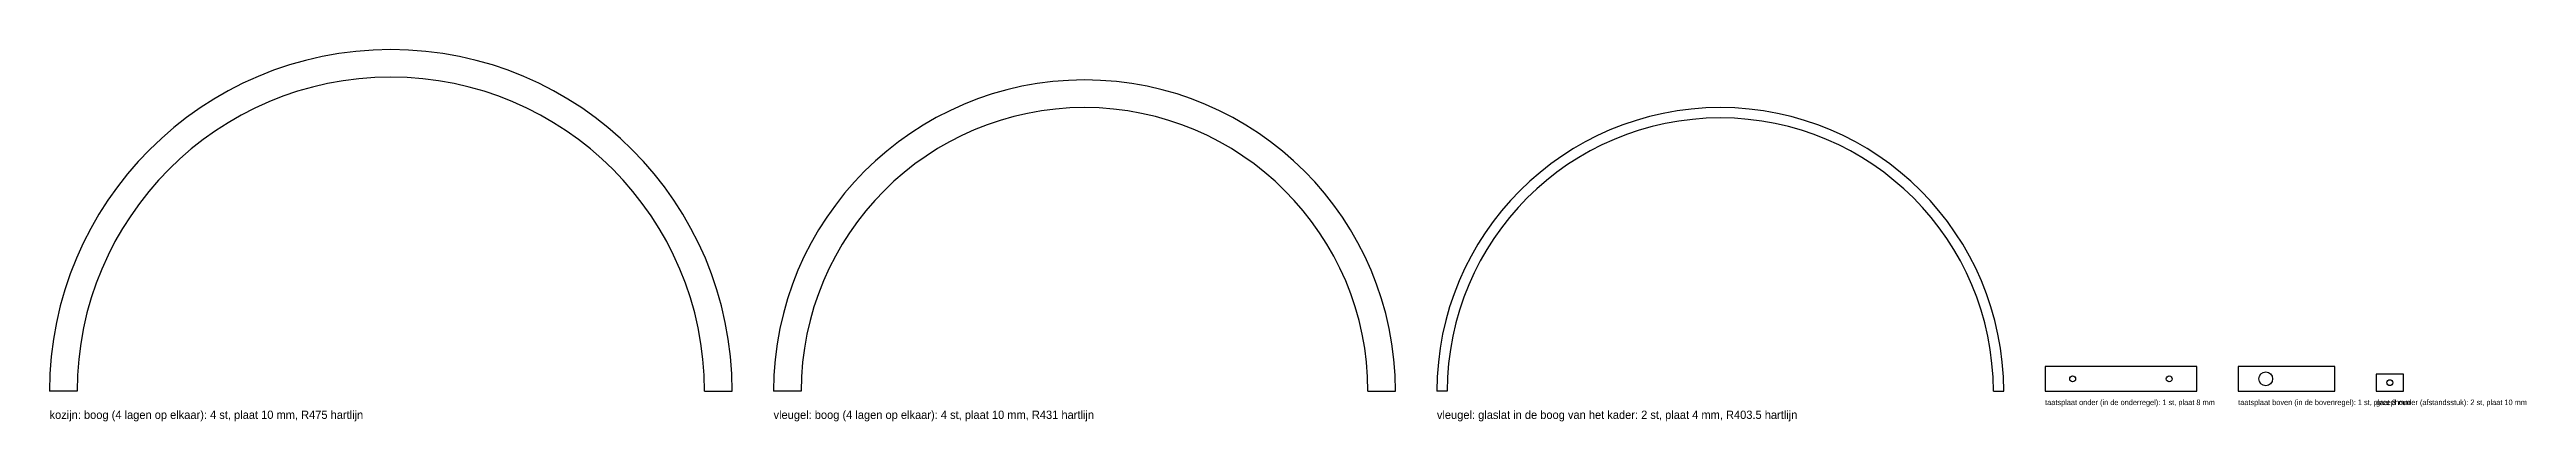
# Model space of a CAD drawing. Header units: millimetres. Extents: x 0 to 3592, y -44 to 495.
import ezdxf

# ---------------------------------------------------------------- set-up
doc = ezdxf.new("R2010")
doc.units = ezdxf.units.MM

msp = doc.modelspace()

# ---------------------------------------------------------------- linework, layer by layer
at = {"layer": 'GATEN'}
for centre, radius in [((2934, 18), 4.25), ((3074, 18), 4.25), ((3214, 18), 10), ((3394, 12.5), 4.25)]:
    msp.add_circle(centre, radius, dxfattribs=at)
at = {"layer": 'SNIJDEN'}
for p, q in [((3114, 36), (2894, 36)), ((2894, 36), (2894, 0)), ((3114, 0), (3114, 36)), ((3314, 36), (3174, 36)), ((3174, 36), (3174, 0)), ((3314, 0), (3314, 36)), ((40, 0), (0, 0)), ((950, 0), (990, 0)), ((1090, 0), (1050, 0)), ((1912, 0), (1952, 0)), ((2027, 0), (2012, 0)), ((2819, 0), (2834, 0)), ((2894, 0), (3114, 0)), ((3174, 0), (3314, 0)), ((3414, 25), (3374, 25)), ((3374, 25), (3374, 0)), ((3374, 0), (3414, 0)), ((3414, 0), (3414, 25))]:
    msp.add_line(p, q, dxfattribs=at)
for centre, radius in [((495, 0), 495), ((495, 0), 455), ((1501, 0), 451), ((1501, 0), 411), ((2423, 0), 411), ((2423, 0), 396)]:
    msp.add_arc(centre, radius, 0, 180, dxfattribs=at)

# ---------------------------------------------------------------- texts
at = {"layer": 'TEKST'}
for s, height, p in [('kozijn: boog (4 lagen op elkaar): 4 st, plaat 10 mm, R475 hartlijn', 12, (0, -40)), ('vleugel: boog (4 lagen op elkaar): 4 st, plaat 10 mm, R431 hartlijn', 12, (1050, -40)), ('vleugel: glaslat in de boog van het kader: 2 st, plaat 4 mm, R403.5 hartlijn', 12, (2012, -40)), ('taatsplaat onder (in de onderregel): 1 st, plaat 8 mm', 8, (2894, -20)), ('taatsplaat boven (in de bovenregel): 1 st, plaat 8 mm', 8, (3174, -20)), ('greephouder (afstandsstuk): 2 st, plaat 10 mm', 8, (3374, -20))]:
    msp.add_text(s, height=height, dxfattribs=at).set_placement(p)

doc.saveas('drawing.dxf')
